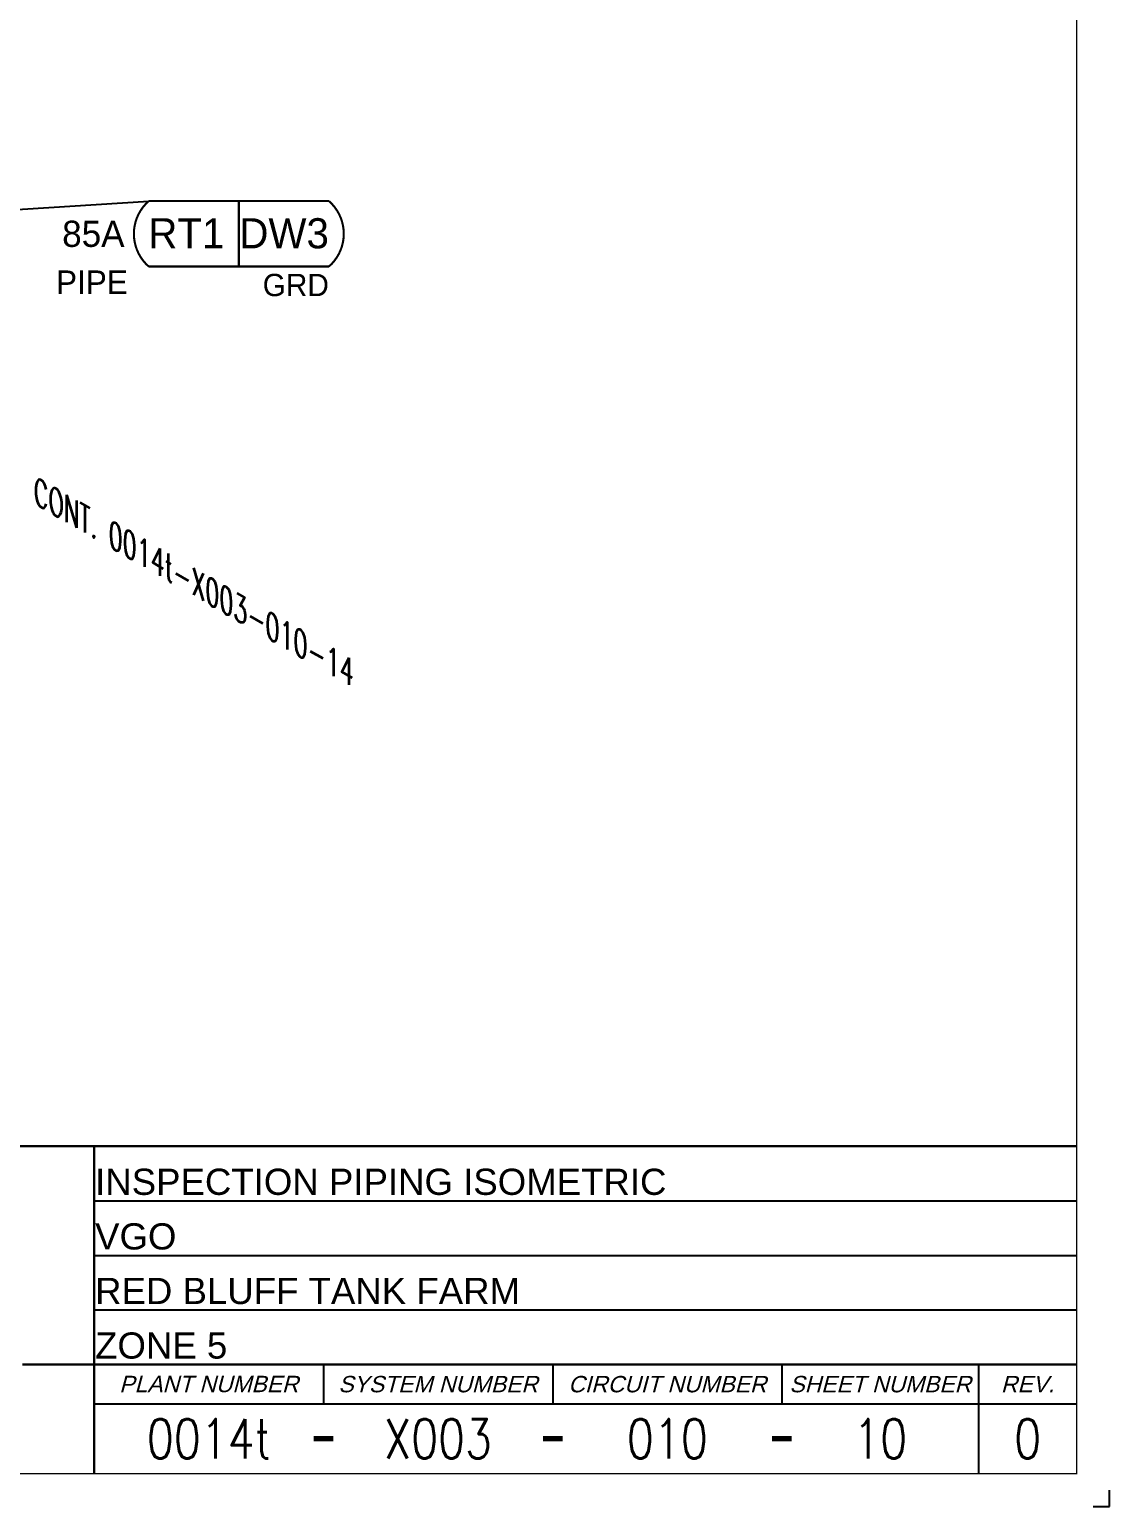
# Model space of a CAD drawing. Header units: inches. Extents: x 0.1 to 17.4, y 0.1 to 11.4.
# Drawn here: x 13.25 to 17.38, y 0.12 to 5.76 of the extents above; entities that cross this region are included whole.
import ezdxf
from ezdxf.enums import TextEntityAlignment as Align

# ---------------------------------------------------------------- set-up
doc = ezdxf.new("R2010")
doc.units = ezdxf.units.IN
doc.header["$MEASUREMENT"] = 0
for name, color, linetype in [('BORDER', 3, 'Continuous'), ('BORDERTEXT', 7, 'Continuous'), ('Continuation', 7, 'Continuous'), ('PART_SelectedCML_RT', 132, 'Continuous')]:
    doc.layers.add(name, color=color, linetype=linetype)
doc.styles.add('CMLPAS', font='')
doc.styles.add('FEASStandard', font='arial.ttf')
doc.styles.add('PART_Standard', font='romans', dxfattribs={"width": 0.8, "height": 0.09})
doc.styles.add('Richmond', font='arial.ttf')
doc.styles.get("Standard").update_dxf_attribs({"font": 'arial.ttf'})
doc.styles.get('CMLPAS').set_extended_font_data('Cordia New')
doc.dimstyles.get("Standard").update_dxf_attribs({"dimtxt": 0.18, "dimasz": 0.18, "dimexe": 0.18, "dimexo": 0.0625, "dimgap": 0.09, "dimtad": 0, "dimtih": 1, "dimtoh": 1, "dimdec": 4, "dimzin": 0, "dimdsep": 46, "dimtxsty": 'Standard', "dimcen": 0.09, "dimadec": 0, "dimazin": 0, "dimtfac": 1, "dimtdec": 4, "dimtofl": 0, "dimtmove": 0, "dimatfit": 3, "dimfxl": 1, "dimtolj": 1, "dimtzin": 0, "dimarcsym": 0})

# ---------------------------------------------------------------- blocks, each defined once
blk = doc.blocks.new('Border')
at = {"layer": 'BORDER'}
for p, q in [((13.5, 1.2917), (17.25, 1.2917)), ((13.5, 1.0833), (17.25, 1.0833)), ((13.5, 0.875), (17.25, 0.875)), ((14.375, 0.6667), (14.375, 0.5173)), ((15.25, 0.6667), (15.25, 0.5173)), ((16.125, 0.6667), (16.125, 0.5173)), ((16.875, 0.6667), (16.875, 0.25)), ((13.5, 0.5173), (17.25, 0.5173))]:
    blk.add_line(p, q, dxfattribs=at)
at = {"layer": 'BORDER', "const_width": 0.005}
blk.add_lwpolyline([(0.25, 0.25), (17.25, 0.25), (17.25, 11.25), (0.25, 11.25)], close=True, dxfattribs=at)
at = {"layer": 'BORDER', "const_width": 0.00833}
for points in [[(17.25, 1.5), (0.25, 1.5)], [(13.5, 0.25), (13.5, 1.5)], [(13.225, 0.6667), (17.25, 0.6667)]]:
    blk.add_lwpolyline(points, dxfattribs=at)
at = {"layer": 'BORDERTEXT'}
blk.add_line((16.113, 0.3836), (16.125, 0.3836), dxfattribs=at)
at = {"layer": 'BORDERTEXT', "const_width": 0.0208}
for points in [[(14.3375, 0.3836), (14.4125, 0.3836)], [(15.2125, 0.3836), (15.2875, 0.3836)], [(16.0875, 0.3836), (16.1625, 0.3836)]]:
    blk.add_lwpolyline(points, dxfattribs=at)
at = {"layer": 'BORDERTEXT', "style": 'FEASStandard', "oblique": 15}
for s, p in [('PLANT NUMBER', (13.9375, 0.592)), ('SYSTEM NUMBER', (14.8125, 0.592)), ('CIRCUIT NUMBER', (15.6875, 0.592)), ('SHEET NUMBER', (16.5, 0.592)), ('REV.', (17.0625, 0.592))]:
    blk.add_text(s, height=0.0625, dxfattribs=at).set_placement(p, align=Align.MIDDLE)
blk = doc.blocks.new('BORDER TEXT')
at = {"layer": 'BORDERTEXT'}
for tag, p, height, style in [('API_PIPE_CLASS', (5.4645, 1.2542), 0.08, 'Richmond'), ('MATERIAL1', (12.263, 1.2111), 0.08, 'Richmond'), ('P&ID_#1', (0.25, 1.0831), 0.0625, 'FEASStandard'), ('LINE_#1', (1.4866, 1.0831), 0.0625, 'FEASStandard'), ('CVX_PIPE_SPEC', (5.4619, 1.0932), 0.08, 'Richmond'), ('MATERIAL2', (12.263, 1.0395), 0.08, 'Richmond'), ('P&ID_#2', (0.25, 0.9224), 0.0625, 'FEASStandard'), ('LINE_#2', (1.4866, 0.9224), 0.0625, 'FEASStandard'), ('OP_TEMP', (5.1687, 0.9325), 0.08, 'Richmond'), ('MATERIAL3', (12.263, 0.868), 0.08, 'Richmond'), ('FROM', (5.0146, 0.7718), 0.08, 'Richmond'), ('P&ID_#3', (0.25, 0.7617), 0.0625, 'FEASStandard'), ('LINE_#3', (1.4866, 0.7617), 0.0625, 'FEASStandard'), ('MATERIAL4', (12.263, 0.6965), 0.08, 'Richmond'), ('TO', (4.8543, 0.6112), 0.08, 'Richmond'), ('P&ID_#4', (0.25, 0.601), 0.0625, 'FEASStandard'), ('LINE_#4', (1.4866, 0.601), 0.0625, 'FEASStandard'), ('MATERIAL5', (12.263, 0.5249), 0.08, 'Richmond'), ('MISC', (4.9789, 0.4506), 0.08, 'Richmond'), ('P&ID_#5', (0.25, 0.4403), 0.0625, 'FEASStandard'), ('LINE_#5', (1.4866, 0.4403), 0.0625, 'FEASStandard'), ('INSULATION', (12.9278, 0.4142), 0.0625, 'FEASStandard'), ('P&ID_#6', (0.25, 0.2796), 0.0625, 'FEASStandard'), ('LINE_#6', (1.4866, 0.2796), 0.0625, 'FEASStandard'), ('PWHT', (12.9278, 0.2806), 0.0625, 'FEASStandard')]:
    blk.add_attdef(tag, p, '', height=height, dxfattribs=dict(at, style=style))
at = {"layer": 'BORDERTEXT', "style": 'FEASStandard'}
for tag, p in [('DR.BY', (11.075, 0.5625)), ('DR.BY_DATE', (11.95, 0.5625)), ('CHK_BY', (11.075, 0.3542)), ('CHK._BY_DATE', (11.95, 0.3542))]:
    blk.add_attdef(tag, text='', height=0.1, dxfattribs=at).set_placement(p, align=Align.MIDDLE_CENTER)
at = {"layer": 'BORDERTEXT', "style": 'PART_Standard', "width": 0.8}
for tag, p in [('PLANT_NUMBER', (13.9375, 0.3836)), ('SYSTEM_NUMBER', (14.8125, 0.3836)), ('CIRCUIT_NUMBER', (15.6875, 0.3836)), ('SHEET_NUMBER', (16.5, 0.3836)), ('REVISION', (17.0625, 0.3836))]:
    blk.add_attdef(tag, text='', height=0.15, dxfattribs=at).set_placement(p, align=Align.MIDDLE_CENTER)
blk = doc.blocks.new('Plant Info')
at = {"layer": 'BORDERTEXT', "style": 'FEASStandard'}
for tag, p in [('DWG_TYPE', (-0.6333, -0.0756)), ('SYSTEM_NAME', (-0.6333, -0.284)), ('PLANT_NAME', (-0.6333, -0.4923)), ('ZONE', (-0.6333, -0.7006))]:
    blk.add_attdef(tag, p, '', height=0.1, dxfattribs=at)
blk = doc.blocks.new('1_Cont_330')
at = {"layer": 'Continuation', "style": 'PART_Standard', "oblique": 330, "width": 0.8}
blk.add_attdef('CONT.', (0, 0), '', height=0.09, rotation=330, dxfattribs=at)
blk = doc.blocks.new('CMLPAS')
at = {"const_width": 0.008}
blk.add_lwpolyline([(0.0625, 0.125, 0.454441), (0.0625, -0.125), (0.75, -0.125, 0.454441), (0.75, 0.125)], format="xyb", close=True, dxfattribs=at)
blk.add_lwpolyline([(0.4063, -0.125), (0.4063, 0.125)], dxfattribs=at)
at = {"style": 'CMLPAS', "flags": 1}
for tag, p in [('STATE', (0.75, 0.6229)), ('DL', (0.75, 0.4817)), ('CIRCUIT', (0.75, 0.3405)), ('SUBSINTERVAL(MONTHS)', (-0.0251, -0.3355)), ('OLD_ID', (0.75, -0.3366)), ('OLD_NDE', (0.75, -0.4778)), ('OLD_ENTY', (0.7411, -0.6357)), ('SIZE', (0.7473, -0.7611)), ('SPEC', (0.7473, -0.9022)), ('JUSTIFY', (0.7473, -1.0434)), ('COMMENTS', (0.7473, -1.1846)), ('OLD_ASSET', (0.75, -1.3262)), ('SCHED', (0.7371, -1.4689)), ('NOM_THICK', (0.7521, -1.6102)), ('CORR_ALLOW', (0.763, -1.7453)), ('TML_STATUS', (0.7723, -1.8777)), ('FLOW_ORDER', (0.7785, -2.1301))]:
    blk.add_attdef(tag, text='', height=0.1, dxfattribs=at).set_placement(p, align=Align.MIDDLE_RIGHT)
at = {"style": 'CMLPAS'}
for tag, height, p in [('CHILD', 0.25, (0.75, 0.269)), ('###', 0.115, (0.75, 0.002)), ('ACCESS', 0.085, (0.75, -0.1954))]:
    blk.add_attdef(tag, text='', height=height, dxfattribs=at).set_placement(p, align=Align.MIDDLE_RIGHT)
at = {"color": 152, "style": 'CMLPAS'}
for tag, height, p in [('SPECIAL', 0.085, (0.4055, 0.1897)), ('DM-TYPE', 0.1, (-0.03, 0)), ('COMP', 0.09, (-0.0174, -0.185))]:
    blk.add_attdef(tag, text='', height=height, dxfattribs=at).set_placement(p, align=Align.MIDDLE_RIGHT)
at = {"style": 'CMLPAS'}
blk.add_attdef('NDE', text='', height=0.115, dxfattribs=at).set_placement((0.206, 0.002), align=Align.MIDDLE_CENTER)

msp = doc.modelspace()

# ---------------------------------------------------------------- linework, layer by layer
for p, q in [((17.375, 0.125), (17.375, 0.1875)), ((17.3125, 0.125), (17.375, 0.125))]:
    msp.add_line(p, q)

# ---------------------------------------------------------------- block references
at = {"layer": 'BORDER'}
msp.add_blockref('Border', (0, 0), dxfattribs=at)
at = {"layer": 'BORDERTEXT'}
msp.add_blockref('Plant Info', (14.1366, 1.39), dxfattribs=at).add_auto_attribs({'DWG_TYPE': 'INSPECTION PIPING ISOMETRIC', 'SYSTEM_NAME': 'VGO', 'PLANT_NAME': 'RED BLUFF TANK FARM', 'ZONE': 'ZONE 5'})
ref = msp.add_blockref('BORDER TEXT', (0, 0), dxfattribs=at)
ref.add_attrib('REVISION', '0', dxfattribs={"height": 0.15, "style": 'PART_Standard', "width": 0.8}).set_placement((17.0625, 0.3836), align=Align.MIDDLE_CENTER)
ref.add_attrib('SHEET_NUMBER', '10', dxfattribs={"height": 0.15, "style": 'PART_Standard', "width": 0.8}).set_placement((16.5, 0.3836), align=Align.MIDDLE_CENTER)
ref.add_attrib('CIRCUIT_NUMBER', '010', dxfattribs={"height": 0.15, "style": 'PART_Standard', "width": 0.8}).set_placement((15.6875, 0.3836), align=Align.MIDDLE_CENTER)
ref.add_attrib('SYSTEM_NUMBER', 'X003', dxfattribs={"height": 0.15, "style": 'PART_Standard', "width": 0.8}).set_placement((14.8125, 0.3836), align=Align.MIDDLE_CENTER)
ref.add_attrib('PLANT_NUMBER', '0014t', dxfattribs={"height": 0.15, "style": 'PART_Standard', "width": 0.8}).set_placement((13.9375, 0.3836), align=Align.MIDDLE_CENTER)
at = {"layer": 'Continuation'}
msp.add_blockref('1_Cont_330', (13.2691, 3.9554), dxfattribs=at).add_auto_attribs({'CONT.': 'CONT. 0014t-X003-010-14'})
at = {"layer": 'PART_SelectedCML_RT'}
msp.add_blockref('CMLPAS', (13.6457, 4.9831), dxfattribs=at).add_auto_attribs({'###': 'DW3', 'NDE': 'RT1', 'DM-TYPE': '85A', 'COMP': 'PIPE', 'ACCESS': 'GRD'})

# ---------------------------------------------------------------- leaders
msp.add_leader([(11.9155, 4.9924), (13.7082, 5.1081)], dimstyle='Standard', dxfattribs=at)

doc.saveas('drawing.dxf')
